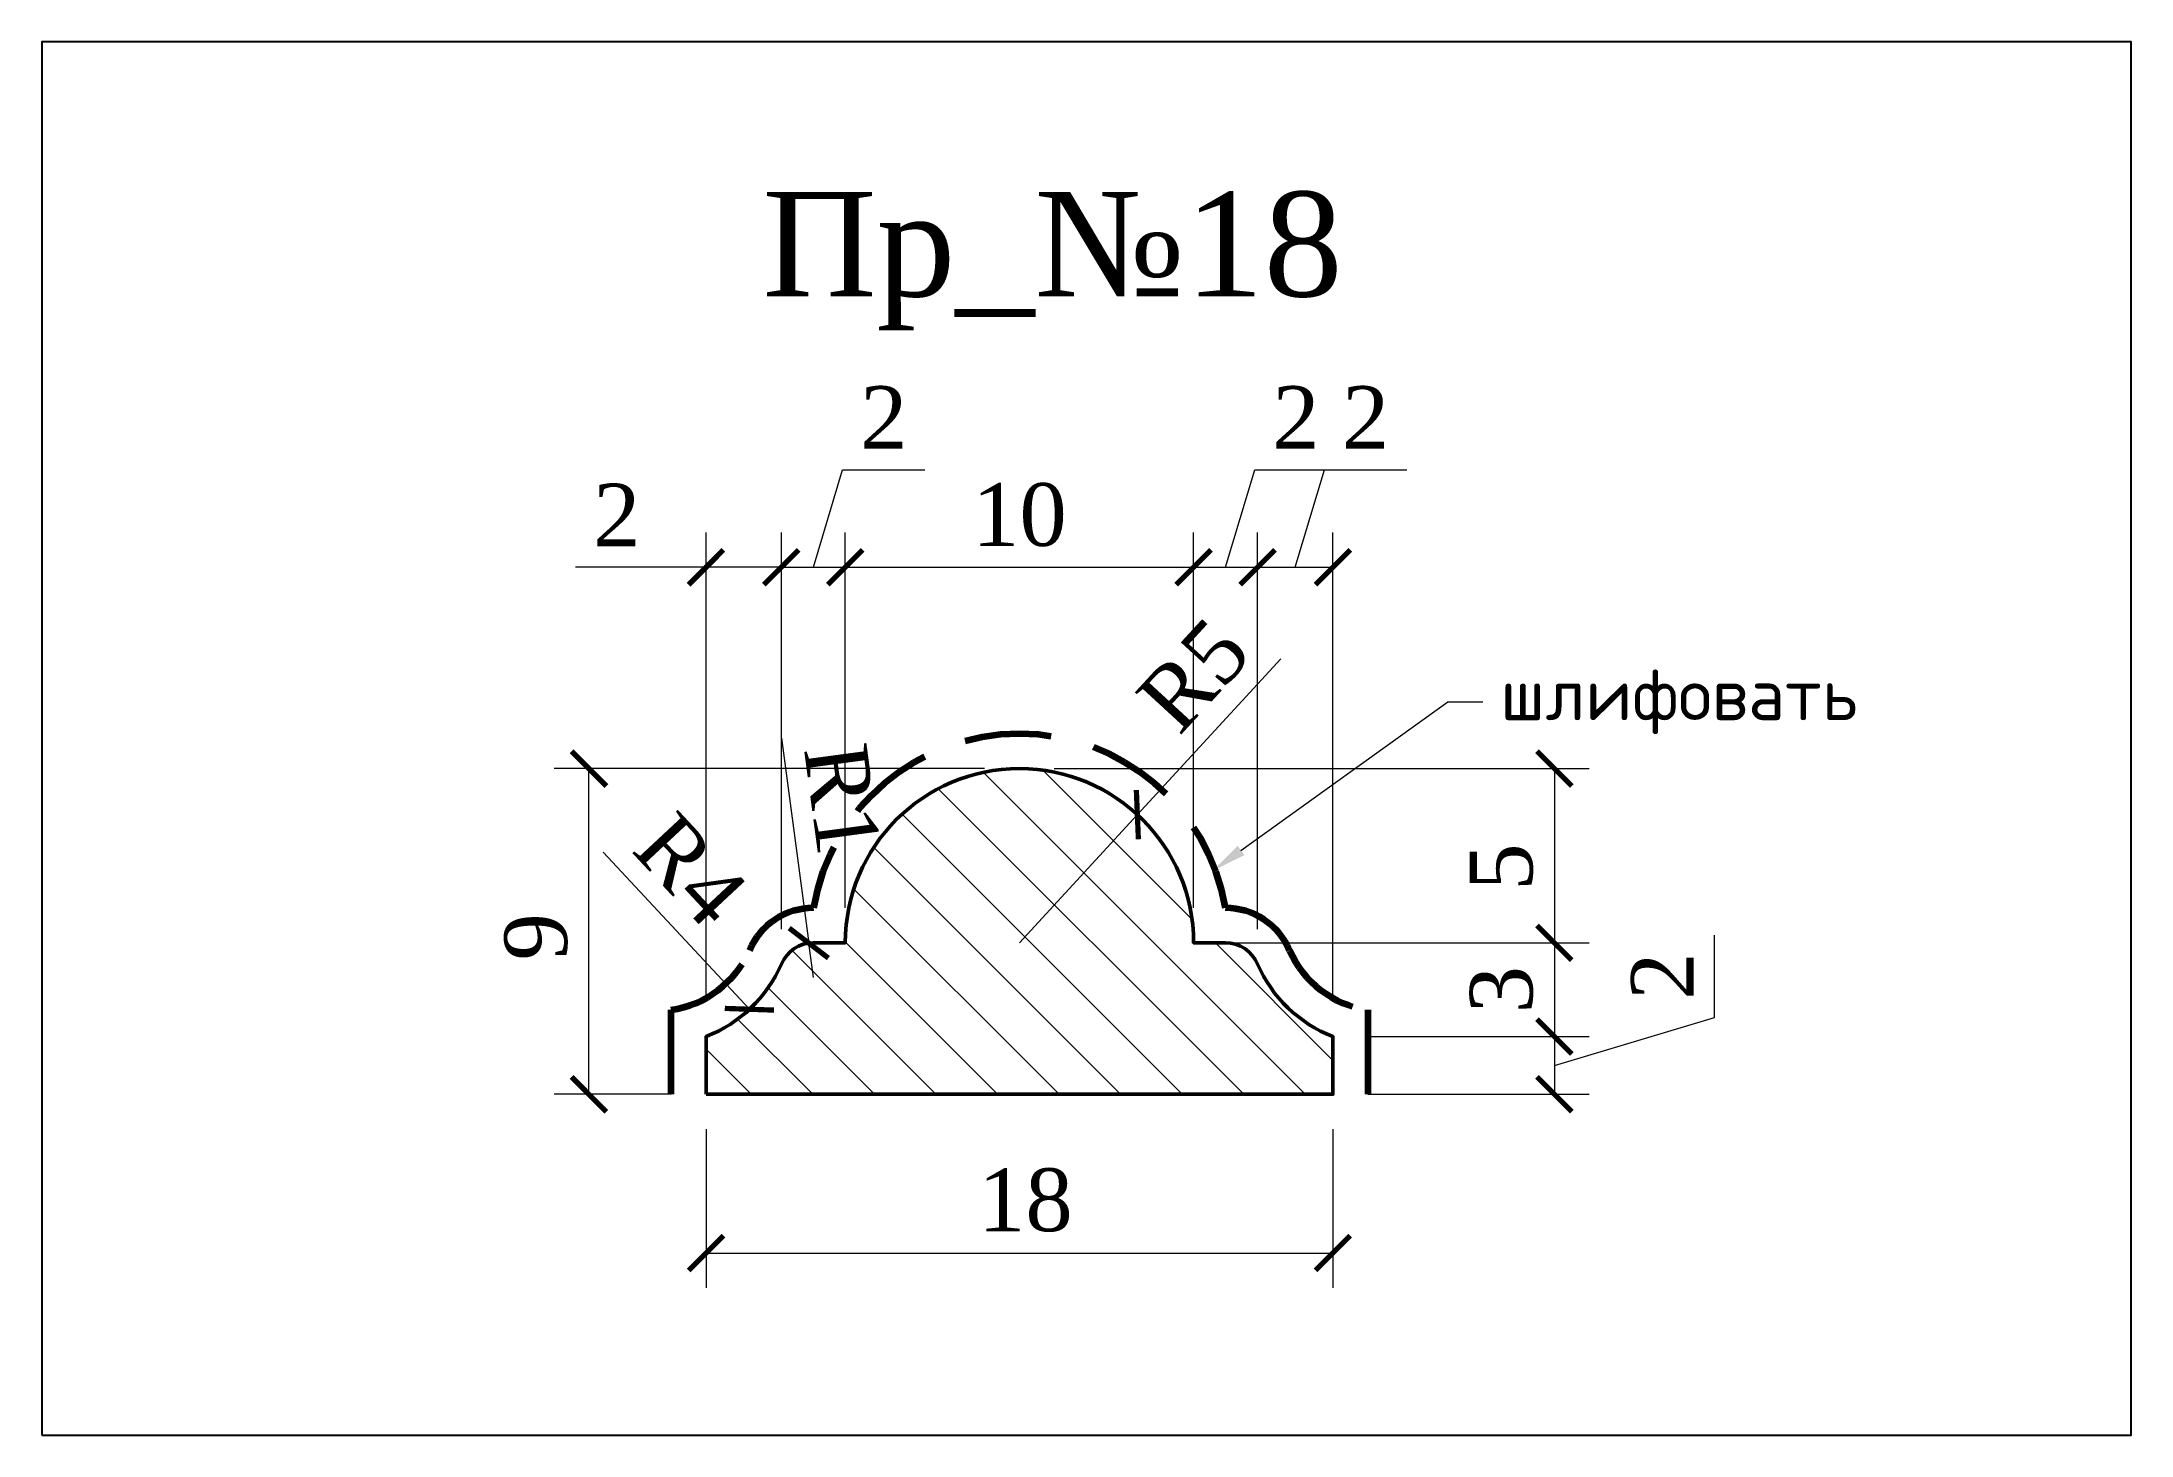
# Model space of a CAD drawing. Header units: millimetres. Extents: x 303595.9 to 303655.9, y -92535.4 to -92495.4.
import ezdxf
from ezdxf import colors
from ezdxf.entities.mleader import LeaderData, LeaderLine
from ezdxf.math import Vec2, Vec3

# ---------------------------------------------------------------- set-up
doc = ezdxf.new("R2010")
doc.units = ezdxf.units.MM
doc.header["$MEASUREMENT"] = 0
doc.linetypes.add('HIDDEN', pattern=[0.375, 0.25, -0.125])
doc.layers.add('Outside panel', color=7, linetype='Continuous', lineweight=18, true_color=0x7f5e57)
for name, color, linetype, lineweight in [('линия 15', 7, 'Continuous', 15), ('линия 50', 1, 'Continuous', 211), ('служебный слой РАЗМЕРЫ', 7, 'Continuous', 9)]:
    doc.layers.add(name, color=color, linetype=linetype, lineweight=lineweight)
doc.styles.add('ELECT', font='times.ttf')
doc.styles.get("Standard").update_dxf_attribs({"font": 'times.ttf'})
doc.styles.add('ЕСКД профили текст', font='isocpeur.ttf')
doc.dimstyles.new('M_1', dxfattribs={"dimtxt": 1.8, "dimasz": 1, "dimexe": 1, "dimexo": 1, "dimgap": 0.6, "dimtad": 1, "dimdec": 0, "dimdsep": 46, "dimtxsty": 'Standard', "dimblk": 'ARCHTICK', "dimcen": -5, "dimclrd": 7, "dimclre": 7, "dimclrt": 7, "dimadec": 0, "dimazin": 0, "dimtfac": 1, "dimtdec": 0, "dimtmove": 0, "dimatfit": 3, "dimfxl": 1, "dimtolj": 1, "dimtzin": 0, "dimlwd": 5, "dimlwe": 5, "dimarcsym": 0})

# ---------------------------------------------------------------- blocks, each defined once
blk = doc.blocks.new('_ArchTick')
at = {"color": 0, "linetype": 'ByBlock', "const_width": 0.15}
blk.add_lwpolyline([(-0.5, -0.5), (0.5, 0.5)], dxfattribs=at)
blk = doc.blocks.new('*D14')
at = {"layer": 'Defpoints', "color": 0, "ltscale": 1000, "transparency": 16777216}
for p in [(303617.963, -92521.311), (303618.096, -92522.3)]:
    blk.add_point(p, dxfattribs=at)
at = {"layer": 'линия 15', "color": 7, "lineweight": 5, "ltscale": 1000, "transparency": 16777216}
for p in [(303617.176, -92515.432), (303618.096, -92522.3)]:
    blk.add_line(p, (303617.963, -92521.311), dxfattribs=at)
at = {"layer": 'линия 15', "color": 7, "lineweight": 5, "ltscale": 1000, "transparency": 16777216, "rotation": 277.6258280494276}
blk.add_blockref('_ArchTick', (303617.963, -92521.311), dxfattribs=at)
at = {"layer": 'линия 15', "color": 7, "ltscale": 1000, "transparency": 16777216, "insert": (303618.924, -92517.181), "char_height": 1.8, "attachment_point": 5, "rotation": 277.62583}
blk.add_mtext('\\A1;R1', dxfattribs=at)
blk = doc.blocks.new('*D13')
at = {"layer": 'Defpoints', "color": 0, "ltscale": 1000, "transparency": 16777216}
for p in [(303613.593, -92520.352), (303616.258, -92523.21)]:
    blk.add_point(p, dxfattribs=at)
at = {"layer": 'линия 15', "color": 7, "lineweight": 5, "ltscale": 1000, "transparency": 16777216}
blk.add_line((303612.054, -92518.703), (303616.258, -92523.21), dxfattribs=at)
at = {"layer": 'линия 15', "color": 7, "lineweight": 5, "ltscale": 1000, "transparency": 16777216, "rotation": 313.0034359231947}
blk.add_blockref('_ArchTick', (303616.258, -92523.21), dxfattribs=at)
at = {"layer": 'линия 15', "color": 7, "ltscale": 1000, "transparency": 16777216, "insert": (303614.571, -92519.202), "char_height": 1.8, "attachment_point": 5, "rotation": 313.00344}
blk.add_mtext('\\A1;R4', dxfattribs=at)
blk = doc.blocks.new('*D12')
at = {"layer": 'Defpoints', "color": 0, "ltscale": 1000, "transparency": 16777216}
for p in [(303611.65, -92516.302), (303624.012, -92516.302), (303615.013, -92525.652)]:
    blk.add_point(p, dxfattribs=at)
at = {"layer": 'линия 15', "color": 7, "lineweight": 5, "ltscale": 1000, "transparency": 16777216}
for p, q in [((303623.012, -92516.302), (303610.65, -92516.302)), ((303611.65, -92525.652), (303611.65, -92516.302)), ((303614.013, -92525.652), (303610.65, -92525.652))]:
    blk.add_line(p, q, dxfattribs=at)
for p, rotation in [((303611.65, -92516.302), 90), ((303611.65, -92525.652), 270)]:
    blk.add_blockref('_ArchTick', p, dxfattribs=dict(at, rotation=rotation))
at = {"layer": 'линия 15', "color": 7, "ltscale": 1000, "transparency": 16777216, "insert": (303610.132, -92521.132), "char_height": 1.8, "attachment_point": 5, "rotation": 90}
blk.add_mtext('\\A1;9', dxfattribs=at)
blk = doc.blocks.new('*D11')
at = {"layer": 'Defpoints', "color": 0, "ltscale": 1000, "transparency": 16777216}
for p in [(303627.398, -92517.623), (303624.012, -92521.302)]:
    blk.add_point(p, dxfattribs=at)
at = {"layer": 'линия 15', "color": 7, "lineweight": 5, "ltscale": 1000, "transparency": 16777216}
for p in [(303631.515, -92513.148), (303624.012, -92521.302)]:
    blk.add_line(p, (303627.398, -92517.623), dxfattribs=at)
at = {"layer": 'линия 15', "color": 7, "lineweight": 5, "ltscale": 1000, "transparency": 16777216, "rotation": 227.3828622017696}
blk.add_blockref('_ArchTick', (303627.398, -92517.623), dxfattribs=at)
at = {"layer": 'линия 15', "color": 7, "ltscale": 1000, "transparency": 16777216, "insert": (303629.018, -92513.623), "char_height": 1.8, "attachment_point": 5, "rotation": 47.38286}
blk.add_mtext('\\A1;R5', dxfattribs=at)
blk = doc.blocks.new('*D10')
at = {"layer": 'Defpoints', "color": 0, "ltscale": 1000, "transparency": 16777216}
for p in [(303633.012, -92510.522), (303630.85, -92521.915), (303633.012, -92523.994)]:
    blk.add_point(p, dxfattribs=at)
at = {"layer": 'линия 15', "color": 7, "lineweight": 5, "ltscale": 1000, "transparency": 16777216}
for p, q in [((303631.931, -92510.522), (303632.771, -92507.722)), ((303632.771, -92507.722), (303635.132, -92507.722)), ((303630.85, -92520.915), (303630.85, -92509.522)), ((303633.012, -92522.994), (303633.012, -92509.522)), ((303630.85, -92510.522), (303633.012, -92510.522))]:
    blk.add_line(p, q, dxfattribs=at)
at = {"layer": 'линия 15', "color": 7, "lineweight": 5, "ltscale": 1000, "transparency": 16777216, "rotation": 180}
blk.add_blockref('_ArchTick', (303630.85, -92510.522), dxfattribs=at)
at = {"layer": 'линия 15', "color": 7, "lineweight": 5, "ltscale": 1000, "transparency": 16777216}
blk.add_blockref('_ArchTick', (303633.012, -92510.522), dxfattribs=at)
at = {"layer": 'линия 15', "color": 7, "ltscale": 1000, "transparency": 16777216, "insert": (303633.952, -92506.222), "char_height": 1.8, "attachment_point": 5}
blk.add_mtext('\\A1;2', dxfattribs=at)
blk = doc.blocks.new('*D9')
at = {"layer": 'Defpoints', "color": 0, "ltscale": 1000, "transparency": 16777216}
for p in [(303630.85, -92510.522), (303629.012, -92521.302), (303630.85, -92521.915)]:
    blk.add_point(p, dxfattribs=at)
at = {"layer": 'линия 15', "color": 7, "lineweight": 5, "ltscale": 1000, "transparency": 16777216}
for p, q in [((303629.931, -92510.522), (303630.771, -92507.722)), ((303630.771, -92507.722), (303633.132, -92507.722)), ((303629.012, -92520.302), (303629.012, -92509.522)), ((303630.85, -92520.915), (303630.85, -92509.522)), ((303629.012, -92510.522), (303630.85, -92510.522))]:
    blk.add_line(p, q, dxfattribs=at)
at = {"layer": 'линия 15', "color": 7, "lineweight": 5, "ltscale": 1000, "transparency": 16777216, "rotation": 180}
blk.add_blockref('_ArchTick', (303629.012, -92510.522), dxfattribs=at)
at = {"layer": 'линия 15', "color": 7, "lineweight": 5, "ltscale": 1000, "transparency": 16777216}
blk.add_blockref('_ArchTick', (303630.85, -92510.522), dxfattribs=at)
at = {"layer": 'линия 15', "color": 7, "ltscale": 1000, "transparency": 16777216, "insert": (303631.952, -92506.222), "char_height": 1.8, "attachment_point": 5}
blk.add_mtext('\\A1;2', dxfattribs=at)
blk = doc.blocks.new('*D7')
at = {"layer": 'Defpoints', "color": 0, "ltscale": 1000, "transparency": 16777216}
for p in [(303619.012, -92510.522), (303619.012, -92521.302), (303617.175, -92521.915)]:
    blk.add_point(p, dxfattribs=at)
at = {"layer": 'линия 15', "color": 7, "lineweight": 5, "ltscale": 1000, "transparency": 16777216}
for p, q in [((303618.094, -92510.522), (303618.934, -92507.722)), ((303618.934, -92507.722), (303621.295, -92507.722)), ((303617.175, -92520.915), (303617.175, -92509.522)), ((303619.012, -92520.302), (303619.012, -92509.522)), ((303617.175, -92510.522), (303619.012, -92510.522))]:
    blk.add_line(p, q, dxfattribs=at)
at = {"layer": 'линия 15', "color": 7, "lineweight": 5, "ltscale": 1000, "transparency": 16777216, "rotation": 180}
blk.add_blockref('_ArchTick', (303617.175, -92510.522), dxfattribs=at)
at = {"layer": 'линия 15', "color": 7, "lineweight": 5, "ltscale": 1000, "transparency": 16777216}
blk.add_blockref('_ArchTick', (303619.012, -92510.522), dxfattribs=at)
at = {"layer": 'линия 15', "color": 7, "ltscale": 1000, "transparency": 16777216, "insert": (303620.115, -92506.222), "char_height": 1.8, "attachment_point": 5}
blk.add_mtext('\\A1;2', dxfattribs=at)
blk = doc.blocks.new('*D6')
at = {"layer": 'Defpoints', "color": 0, "ltscale": 1000, "transparency": 16777216}
for p in [(303617.175, -92510.522), (303617.175, -92521.915), (303615.012, -92523.994)]:
    blk.add_point(p, dxfattribs=at)
at = {"layer": 'линия 15', "color": 7, "lineweight": 5, "ltscale": 1000, "transparency": 16777216}
for p, q in [((303615.012, -92522.994), (303615.012, -92509.522)), ((303617.175, -92520.915), (303617.175, -92509.522)), ((303615.012, -92510.522), (303611.267, -92510.522)), ((303617.175, -92510.522), (303615.012, -92510.522))]:
    blk.add_line(p, q, dxfattribs=at)
at = {"layer": 'линия 15', "color": 7, "lineweight": 5, "ltscale": 1000, "transparency": 16777216, "rotation": 180}
blk.add_blockref('_ArchTick', (303615.012, -92510.522), dxfattribs=at)
at = {"layer": 'линия 15', "color": 7, "lineweight": 5, "ltscale": 1000, "transparency": 16777216}
blk.add_blockref('_ArchTick', (303617.175, -92510.522), dxfattribs=at)
at = {"layer": 'линия 15', "color": 7, "ltscale": 1000, "transparency": 16777216, "insert": (303612.448, -92509.022), "char_height": 1.8, "attachment_point": 5}
blk.add_mtext('\\A1;2', dxfattribs=at)
blk = doc.blocks.new('*D5')
at = {"layer": 'Defpoints', "color": 0, "ltscale": 1000, "transparency": 16777216}
for p in [(303633.012, -92523.994), (303633.013, -92525.652), (303639.373, -92525.652)]:
    blk.add_point(p, dxfattribs=at)
at = {"layer": 'линия 15', "color": 7, "lineweight": 5, "ltscale": 1000, "transparency": 16777216}
for p, q in [((303643.973, -92523.443), (303643.973, -92521.081)), ((303639.373, -92524.823), (303643.973, -92523.443)), ((303634.012, -92523.994), (303640.373, -92523.994)), ((303639.373, -92523.994), (303639.373, -92525.652)), ((303634.013, -92525.652), (303640.373, -92525.652))]:
    blk.add_line(p, q, dxfattribs=at)
for p, rotation in [((303639.373, -92523.994), 90), ((303639.373, -92525.652), 270)]:
    blk.add_blockref('_ArchTick', p, dxfattribs=dict(at, rotation=rotation))
at = {"layer": 'линия 15', "color": 7, "ltscale": 1000, "transparency": 16777216, "insert": (303642.473, -92522.262), "char_height": 1.8, "attachment_point": 5, "rotation": 90}
blk.add_mtext('\\A1;2', dxfattribs=at)
blk = doc.blocks.new('*D4')
at = {"layer": 'Defpoints', "color": 0, "ltscale": 1000, "transparency": 16777216}
for p in [(303629.012, -92521.302), (303633.012, -92523.994), (303639.373, -92523.994)]:
    blk.add_point(p, dxfattribs=at)
at = {"layer": 'линия 15', "color": 7, "lineweight": 5, "ltscale": 1000, "transparency": 16777216}
for p, q in [((303630.012, -92521.302), (303640.373, -92521.302)), ((303639.373, -92521.302), (303639.373, -92523.994)), ((303634.012, -92523.994), (303640.373, -92523.994))]:
    blk.add_line(p, q, dxfattribs=at)
for p, rotation in [((303639.373, -92521.302), 90), ((303639.373, -92523.994), 270)]:
    blk.add_blockref('_ArchTick', p, dxfattribs=dict(at, rotation=rotation))
at = {"layer": 'линия 15', "color": 7, "ltscale": 1000, "transparency": 16777216, "insert": (303637.857, -92522.648), "char_height": 1.8, "attachment_point": 5, "rotation": 90}
blk.add_mtext('\\A1;3', dxfattribs=at)
blk = doc.blocks.new('*D3')
at = {"layer": 'Defpoints', "color": 0, "ltscale": 1000, "transparency": 16777216}
for p in [(303624.012, -92516.302), (303629.012, -92521.302), (303639.373, -92521.302)]:
    blk.add_point(p, dxfattribs=at)
at = {"layer": 'линия 15', "color": 7, "lineweight": 5, "ltscale": 1000, "transparency": 16777216}
for p, q in [((303625.012, -92516.302), (303640.373, -92516.302)), ((303639.373, -92516.302), (303639.373, -92521.302)), ((303630.012, -92521.302), (303640.373, -92521.302))]:
    blk.add_line(p, q, dxfattribs=at)
for p, rotation in [((303639.373, -92516.302), 90), ((303639.373, -92521.302), 270)]:
    blk.add_blockref('_ArchTick', p, dxfattribs=dict(at, rotation=rotation))
at = {"layer": 'линия 15', "color": 7, "ltscale": 1000, "transparency": 16777216, "insert": (303637.857, -92519.128), "char_height": 1.8, "attachment_point": 5, "rotation": 90}
blk.add_mtext('\\A1;5', dxfattribs=at)
blk = doc.blocks.new('*D2')
at = {"layer": 'Defpoints', "color": 0, "ltscale": 1000, "transparency": 16777216}
for p in [(303615.013, -92525.652), (303633.013, -92525.651), (303633.013, -92530.209)]:
    blk.add_point(p, dxfattribs=at)
at = {"layer": 'линия 15', "color": 7, "lineweight": 5, "ltscale": 1000, "transparency": 16777216}
for p, q in [((303615.013, -92526.652), (303615.013, -92531.209)), ((303633.013, -92526.651), (303633.013, -92531.209)), ((303615.013, -92530.209), (303633.013, -92530.209))]:
    blk.add_line(p, q, dxfattribs=at)
at = {"layer": 'линия 15', "color": 7, "lineweight": 5, "ltscale": 1000, "transparency": 16777216, "rotation": 180}
blk.add_blockref('_ArchTick', (303615.013, -92530.209), dxfattribs=at)
at = {"layer": 'линия 15', "color": 7, "lineweight": 5, "ltscale": 1000, "transparency": 16777216}
blk.add_blockref('_ArchTick', (303633.013, -92530.209), dxfattribs=at)
at = {"layer": 'линия 15', "color": 7, "ltscale": 1000, "transparency": 16777216, "insert": (303624.182, -92528.694), "char_height": 1.8, "attachment_point": 5}
blk.add_mtext('\\A1;18', dxfattribs=at)

msp = doc.modelspace()

# ---------------------------------------------------------------- hatches: boundary and pattern name
at = {"layer": 'Outside panel', "ltscale": 1000}
h = msp.add_hatch(dxfattribs=at)
h.set_pattern_fill('ANSI31', color=256, scale=10, angle=90)
h.set_pattern_definition([(135, (-3740.3814, -78.1585), (-0.8838834765, -0.8838834765), [])])
h.paths.add_polyline_path([(303630.85, -92521.915, 0.199543), (303633.012, -92523.994), (303633.013, -92525.652), (303615.013, -92525.652), (303615.012, -92523.994, 0.199543), (303617.175, -92521.915, -0.302244), (303618.096, -92521.302), (303619.012, -92521.302, -1), (303629.012, -92521.302), (303629.929, -92521.302, -0.302244)])

# ---------------------------------------------------------------- linework, layer by layer
at = {"color": 6, "ltscale": 1000}
msp.add_lwpolyline([(303595.937, -92535.437), (303655.937, -92535.437), (303655.937, -92495.437), (303595.937, -92495.437)], close=True, dxfattribs=at)
at = {"lineweight": 50}
msp.add_lwpolyline([(303615.013, -92525.652), (303615.012, -92523.994, 0.199543), (303617.175, -92521.915, -0.302639), (303618.097, -92521.302), (303619.012, -92521.302, -1), (303629.012, -92521.302), (303629.928, -92521.302, -0.302639), (303630.85, -92521.915, 0.199543), (303633.012, -92523.994), (303633.013, -92525.652)], format="xyb", close=True, dxfattribs=at)
at = {"layer": 'линия 50', "color": 1, "linetype": 'HIDDEN', "ltscale": 10, "true_color": 0xff0909}
msp.add_lwpolyline([(303614.013, -92525.652), (303614.012, -92523.23, 0.258777), (303616.257, -92521.52, -0.301109), (303618.096, -92520.302, -0.845154), (303629.929, -92520.302, -0.301109), (303631.768, -92521.52, 0.258766), (303634.012, -92523.23), (303634.013, -92525.652)], format="xyb", dxfattribs=at)

# ---------------------------------------------------------------- texts
at = {"color": 5, "ltscale": 1000, "style": 'ELECT'}
msp.add_text('Пр_№18', height=3, dxfattribs=at).set_placement((303616.635, -92502.746))

# ---------------------------------------------------------------- dimensions: what is measured, and where the dimension line sits
at = {"layer": 'линия 15', "color": 7, "ltscale": 1000}
for base, p1, p2, picture, middle in [((303619.012, -92510.522), (303617.175, -92521.915), (303619.012, -92521.302), '*D7', (303619.534, -92506.222)), ((303630.85, -92510.522), (303629.012, -92521.302), (303630.85, -92521.915), '*D9', (303631.371, -92506.222)), ((303633.012, -92510.522), (303630.85, -92521.915), (303633.012, -92523.994), '*D10', (303633.371, -92506.222))]:
    dim = msp.add_linear_dim(base=base, p1=p1, p2=p2, dimstyle='M_1', dxfattribs=at)
    dim.commit()
    dim.dimension.update_dxf_attribs({"geometry": picture, "text_midpoint": middle})
for base, p1, p2, picture, middle in [((303617.175, -92510.522), (303615.012, -92523.994), (303617.175, -92521.915), '*D6', (303612.448, -92510.522)), ((303633.013, -92530.209), (303615.013, -92525.652), (303633.013, -92525.651), '*D2', (303624.182, -92530.209))]:
    dim = msp.add_linear_dim(base=base, p1=p1, p2=p2, dimstyle='M_1', dxfattribs=at)
    dim.commit()
    dim.dimension.update_dxf_attribs({"geometry": picture, "text_midpoint": middle, "dimtype": 128})
msp.add_linear_dim(base=(303629.012, -92510.522), p1=(303619.012, -92521.302), p2=(303629.012, -92521.302), dimstyle='M_1', dxfattribs=at).render()
for center, mpoint, picture, middle in [((303624.012, -92521.302), (303627.398, -92517.623), '*D11', (303629.018, -92513.623)), ((303618.096, -92522.3), (303617.963, -92521.311), '*D14', (303618.924, -92517.181))]:
    dim = msp.add_radius_dim(center=center, mpoint=mpoint, dimstyle='M_1', dxfattribs=at)
    dim.commit()
    dim.dimension.update_dxf_attribs({"geometry": picture, "text_midpoint": middle})
for base, p1, p2, picture, middle in [((303611.65, -92516.302), (303615.013, -92525.652), (303624.012, -92516.302), '*D12', (303611.65, -92521.132)), ((303639.373, -92521.302), (303624.012, -92516.302), (303629.012, -92521.302), '*D3', (303639.373, -92519.128))]:
    dim = msp.add_linear_dim(base=base, p1=p1, p2=p2, angle=90, dimstyle='M_1', dxfattribs=at)
    dim.commit()
    dim.dimension.update_dxf_attribs({"geometry": picture, "text_midpoint": middle, "dimtype": 128})
dim = msp.add_radius_dim(center=(303613.593, -92520.352), mpoint=(303616.258, -92523.21), dimstyle='M_1', dxfattribs=at)
dim.commit()
dim.dimension.update_dxf_attribs({"geometry": '*D13', "text_midpoint": (303613.474, -92520.225), "dimtype": 132})
for base, p1, p2, picture, middle in [((303639.373, -92523.994), (303629.012, -92521.302), (303633.012, -92523.994), '*D4', (303637.857, -92522.648)), ((303639.373, -92525.652), (303633.012, -92523.994), (303633.013, -92525.652), '*D5', (303642.473, -92522.843))]:
    dim = msp.add_linear_dim(base=base, p1=p1, p2=p2, angle=90, dimstyle='M_1', dxfattribs=at)
    dim.commit()
    dim.dimension.update_dxf_attribs({"geometry": picture, "text_midpoint": middle})

# ---------------------------------------------------------------- leaders
at = {"layer": 'служебный слой РАЗМЕРЫ'}
ml = msp.add_multileader_mtext('Standard', dxfattribs=at)
ml.set_content('\\A1;шлифовать', color=256, style='ЕСКД профили текст')
ml.set_leader_properties(color=256, linetype='ByLayer', lineweight=-1)
ml.build(insert=Vec2(0, 0))
ml.multileader.update_dxf_attribs({"dogleg_length": 1, "arrow_head_size": 1})
ctx = ml.context
ctx.base_point, ctx.char_height, ctx.arrow_head_size, ctx.landing_gap_size, ctx.plane_origin = Vec3(303637.318, -92514.387), 1.5, 1, 0.5, Vec3(303657.227, -92482.224)
notes = []
notes.append((ctx, [(1, (1, 1, 0), (303636.318, -92514.387), (1, 0), 1, [(0, [(303629.561, -92519.235)], 0, [])])]))
ctx.mtext.insert, ctx.mtext.flow_direction = Vec3(303637.818, -92513.412), 5
for ctx, leaders in notes:
    for number, flags, end, landing, length, lines in leaders:
        leader = LeaderData()
        leader.index, (leader.has_last_leader_line, leader.has_dogleg_vector, leader.attachment_direction) = number, flags
        leader.last_leader_point, leader.dogleg_vector, leader.dogleg_length = Vec3(end), Vec3(landing), length
        for number, points, colour, breaks in lines:
            line = LeaderLine()
            line.index, line.vertices, line.color, line.breaks = number, Vec3.list(points), colors.encode_raw_color(colour), breaks
            leader.lines.append(line)
        ctx.leaders.append(leader)

doc.saveas('drawing.dxf')
